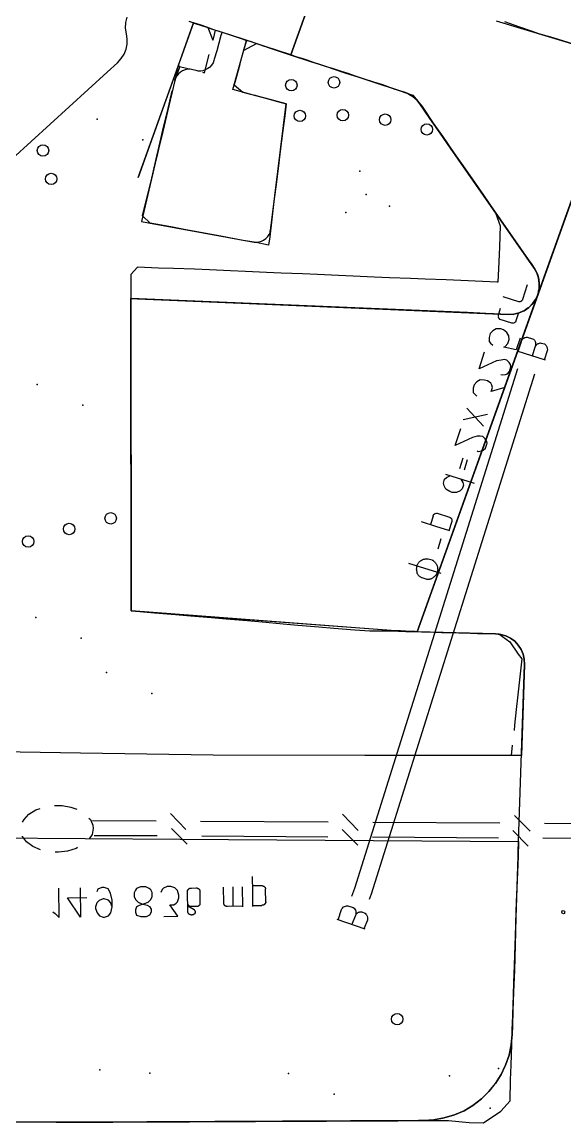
# Model space of a CAD drawing. Header units: metres. Extents: x 20 to 357, y 34 to 206.
# Drawn here: x 265.55 to 284.55, y 97.7 to 136.26 of the extents above; entities that cross this region are included whole.
import ezdxf

# ---------------------------------------------------------------- set-up
doc = ezdxf.new("R2010")
doc.units = ezdxf.units.M
for name, color, linetype in [('CURB', 7, 'Continuous'), ('ELECTR_CABLE_COMM', 7, 'Continuous'), ('GRASS', 7, 'Continuous'), ('HEAT', 7, 'Continuous'), ('ROAD', 7, 'Continuous'), ('TREE', 7, 'Continuous'), ('WATER_PIPELINE', 7, 'Continuous')]:
    doc.layers.add(name, color=color, linetype=linetype)

# ---------------------------------------------------------------- blocks, each defined once
blk = doc.blocks.new('ТУЯ_ЗАПАДНАЯ')
blk.add_circle((0, 0), 0.2)
blk = doc.blocks.new('КАЛИНА_ОБЫКНОВЕННАЯ')
blk.add_circle((0, 0), 0.2)
blk = doc.blocks.new('РЯБИНА_ОБЫКНОВЕННАЯ')
blk.add_circle((0, 0), 0.2)
blk = doc.blocks.new('МОЖЖЕВЕЛЬНИК')
blk.add_circle((0, 0), 0.2)
blk = doc.blocks.new('БАРБАРИС_ТУНБЕРГА')
blk.add_circle((0, 0), 0.2)

msp = doc.modelspace()

# ---------------------------------------------------------------- linework, layer by layer
at = {"layer": 'CURB'}
for points in [[(271.39, 136.289), (272.061, 136.069), (272.226, 135.629), (272.248, 135.673), (272.248, 135.673), (272.325, 135.981), (272.556, 135.904), (273.26, 135.673), (273.403, 135.618), (273.304, 135.266), (273.755, 135.508), (274.447, 135.277), (274.942, 135.112), (275.646, 134.881), (276.141, 134.727), (276.845, 134.485), (277.34, 134.331), (278.044, 134.1), (278.539, 133.935), (279.232, 133.704), (279.551, 133.297), (279.968, 132.681), (280.265, 132.264), (280.683, 131.648), (280.98, 131.23), (281.409, 130.614), (281.706, 130.196), (282.124, 129.58), (282.289, 129.118), (282.256, 128.381), (282.234, 127.864), (282.201, 127.149), (282.201, 127.149), (282.179, 127.149), (281.662, 127.171), (280.914, 127.204), (280.397, 127.226), (279.661, 127.259), (279.144, 127.281), (278.407, 127.303), (277.879, 127.325), (277.142, 127.358), (276.625, 127.38), (275.888, 127.413), (275.371, 127.435), (274.623, 127.468), (274.106, 127.49), (273.37, 127.523), (272.853, 127.545), (272.116, 127.578), (271.588, 127.6), (270.851, 127.622), (270.334, 127.644), (269.597, 127.677), (269.355, 127.413), (269.355, 126.666), (269.366, 126.149), (269.366, 125.412), (269.366, 124.895), (269.366, 124.147), (269.366, 123.63), (269.366, 122.893), (269.366, 122.376), (269.366, 121.628), (269.366, 121.111), (269.366, 120.375), (269.366, 119.858), (269.366, 119.11), (269.377, 118.593), (269.377, 117.856), (269.377, 117.339), (269.377, 116.756), (269.377, 116.756), (269.377, 116.591), (269.377, 116.074), (269.377, 115.634), (269.377, 115.634), (269.674, 115.612), (270.191, 115.568), (270.928, 115.502), (271.445, 115.458), (272.182, 115.403), (272.699, 115.359), (273.436, 115.293), (273.952, 115.249), (274.689, 115.183), (275.206, 115.139), (275.943, 115.073), (276.46, 115.029), (277.197, 114.974), (277.725, 114.941), (278.132, 114.93), (278.132, 114.93), (278.462, 114.93), (278.979, 114.909), (279.716, 114.898), (280.232, 114.876), (280.98, 114.865), (281.497, 114.843), (282.234, 114.832), (282.619, 114.546), (282.916, 114.117), (282.916, 114.117), (283.048, 113.952), (282.982, 113.435), (282.905, 112.698), (282.85, 112.181), (282.784, 111.631), (282.784, 111.631), (282.773, 111.444)], [(284.852, 135.486), (284.137, 135.706), (283.642, 135.849), (283.411, 135.926), (283.411, 135.926), (282.938, 136.091), (282.454, 136.267)], [(271.863, 134.507), (271.94, 134.485), (271.94, 134.485), (272.105, 135.123)], [(273.172, 134.771), (272.974, 134.056), (273.282, 133.803), (273.986, 133.616), (274.491, 133.473), (274.799, 133.396), (274.799, 133.396), (274.744, 132.978), (274.678, 132.462), (274.59, 131.736), (274.524, 131.219), (274.436, 130.493), (274.37, 129.976), (274.282, 129.25), (274.227, 128.733), (274.183, 128.447), (274.183, 128.447), (273.744, 128.535), (273.227, 128.623), (272.512, 128.755), (271.995, 128.854), (271.28, 128.986), (270.763, 129.085), (270.037, 129.217), (269.773, 129.47), (269.949, 130.185), (270.07, 130.691), (270.235, 131.406), (270.356, 131.912), (270.521, 132.627), (270.642, 133.132), (270.807, 133.847)], [(270.928, 134.353), (271.016, 134.716), (271.016, 134.716), (271.357, 134.628)], [(282.707, 110.927), (282.674, 110.564)], [(282.916, 107.199), (282.927, 107.562)], [(265.506, 97.74), (266.232, 97.74), (266.749, 97.729), (267.475, 97.729), (268.003, 97.729), (268.728, 97.729), (269.245, 97.74), (269.971, 97.74), (270.499, 97.74), (271.225, 97.74), (271.742, 97.751), (272.468, 97.751), (272.985, 97.751), (273.722, 97.751), (274.238, 97.762), (274.964, 97.762), (275.481, 97.762), (276.207, 97.762), (276.735, 97.773), (277.461, 97.773), (277.978, 97.773), (278.704, 97.773), (279.221, 97.784), (279.957, 97.784), (280.474, 97.784), (281.2, 97.718), (281.706, 97.696), (282.311, 98.114), (282.63, 98.477), (282.652, 99.203), (282.674, 99.72), (282.696, 100.446), (282.707, 100.963), (282.74, 101.689), (282.751, 102.217), (282.773, 102.943), (282.795, 103.459), (282.817, 104.185), (282.839, 104.702), (282.861, 105.439), (282.883, 105.956), (282.905, 106.682)]]:
    msp.add_lwpolyline(points, dxfattribs=at)
at = {"layer": 'ELECTR_CABLE_COMM'}
for points in [[(266.694, 108.816), (266.958, 108.816), (266.958, 108.816), (267.266, 108.761), (267.266, 108.761), (267.475, 108.684)], [(265.572, 108.233), (265.627, 108.332), (265.627, 108.332), (265.792, 108.519), (265.792, 108.519), (266.034, 108.662), (266.034, 108.662), (266.188, 108.717)], [(267.893, 108.376), (267.948, 108.332), (267.948, 108.332), (268.036, 108.134), (268.036, 108.134), (268.047, 108.013)], [(271.291, 107.98), (270.752, 108.541)], [(277.318, 107.947), (276.768, 108.508)], [(283.334, 107.914), (282.784, 108.464)], [(268.047, 108.013), (268.003, 107.804), (268.003, 107.804), (267.904, 107.65)], [(270.246, 108.266), (268.014, 108.277)], [(271.335, 107.463), (270.785, 108.013)], [(276.262, 108.233), (271.797, 108.255)], [(282.278, 108.2), (277.824, 108.222)], [(288.294, 108.167), (283.84, 108.189)], [(266.199, 107.265), (265.935, 107.386), (265.935, 107.386), (265.715, 107.54), (265.715, 107.54), (265.572, 107.727), (265.572, 107.727), (265.572, 107.738)], [(270.279, 107.749), (268.08, 107.76)], [(276.251, 107.705), (271.841, 107.738)], [(277.307, 107.43), (276.757, 107.98)], [(282.223, 107.672), (277.813, 107.705)], [(283.268, 107.397), (282.729, 107.947)], [(288.184, 107.639), (283.774, 107.672)], [(267.497, 107.342), (267.442, 107.309), (267.442, 107.309), (267.145, 107.221), (267.145, 107.221), (266.826, 107.188), (266.826, 107.188), (266.716, 107.188)]]:
    msp.add_lwpolyline(points, dxfattribs=at)
at = {"layer": 'GRASS'}
for points in [[(271.434, 136.278), (271.555, 136.234), (269.62, 130.813), (269.62, 130.813), (271.016, 134.716), (271.071, 134.705), (270.904, 134.246), (270.901, 134.233), (270.928, 134.287), (270.895, 134.199), (270.895, 134.208), (270.686, 133.33), (270.477, 132.429), (270.334, 131.813), (270.268, 131.549), (270.257, 131.516), (269.73, 129.273), (269.916, 129.239), (269.982, 129.228), (273.677, 128.546), (273.744, 128.546), (273.843, 128.557), (273.931, 128.579), (274.007, 128.623), (274.084, 128.678), (274.15, 128.744), (274.205, 128.821), (274.231, 128.889), (274.238, 128.911), (274.238, 128.942), (274.248, 128.967), (274.304, 129.415), (274.799, 133.396), (274.062, 133.594), (273.974, 133.616), (273.887, 133.638), (273.799, 133.66), (273.722, 133.682), (273.656, 133.704), (273.601, 133.715), (273.557, 133.726), (273.535, 133.737), (273.524, 133.737), (273.447, 133.759), (272.93, 133.902), (273.403, 135.618), (273.535, 135.585), (274.029, 135.42), (274.106, 135.387), (274.117, 135.387), (274.15, 135.376), (274.194, 135.365), (274.249, 135.343), (274.315, 135.321), (274.381, 135.299), (274.469, 135.277), (274.557, 135.244), (274.634, 135.222), (275.36, 134.98), (276.196, 134.705), (276.405, 134.639), (278.935, 133.803), (279.089, 133.737), (279.232, 133.649), (279.364, 133.539), (279.463, 133.407), (282.3, 129.327), (282.729, 128.711), (283.268, 127.941), (283.389, 127.765), (283.477, 127.644), (283.499, 127.6), (283.565, 127.479), (283.587, 127.424), (283.631, 127.303), (283.642, 127.237), (283.653, 127.105), (283.653, 127.05), (283.653, 126.918), (283.631, 126.841), (283.609, 126.731), (283.532, 126.556), (283.51, 126.523), (283.422, 126.402), (283.389, 126.369), (283.29, 126.259), (283.246, 126.237), (283.125, 126.149), (283.081, 126.127), (282.949, 126.072), (282.905, 126.061), (282.762, 126.028), (282.575, 126.017), (281.783, 126.05), (281.145, 126.083), (269.357, 126.577), (269.377, 115.634), (273.92, 115.293), (279.1, 114.909), (282.124, 114.832), (282.311, 114.81), (282.487, 114.755), (282.641, 114.678), (282.795, 114.568), (282.916, 114.436), (283.015, 114.282), (283.092, 114.117), (283.125, 113.941), (283.136, 113.754), (283.037, 110.564), (281.992, 110.564), (281.915, 110.564), (281.816, 110.564), (281.684, 110.564), (281.53, 110.564), (281.354, 110.564), (281.178, 110.564), (280.98, 110.564), (280.793, 110.564), (280.595, 110.564), (277.549, 110.564), (272.237, 110.575), (267.596, 110.652), (263.361, 110.718)], [(265.209, 131.472), (268.53, 134.507), (268.893, 134.837), (269.025, 134.98), (269.124, 135.134), (269.173, 135.257), (269.194, 135.314), (269.234, 135.486), (269.234, 135.673), (269.212, 135.849), (269.179, 136.047), (269.19, 136.245), (269.234, 136.432)], [(254.453, 107.749), (271.082, 107.639), (282.927, 107.562), (282.916, 107.034), (282.872, 105.934), (282.839, 104.889), (282.806, 103.921), (282.784, 103.053), (282.751, 102.283), (282.729, 101.634), (282.718, 101.106), (282.707, 100.798), (282.696, 100.688), (282.674, 100.435), (282.641, 100.303), (282.597, 100.072), (282.476, 99.72), (282.454, 99.676), (282.322, 99.39), (282.278, 99.324), (282.124, 99.082), (282.069, 99.016), (281.893, 98.796), (281.629, 98.543), (281.332, 98.312), (281.024, 98.125), (280.683, 97.982), (280.331, 97.872), (279.968, 97.806), (279.606, 97.784), (279.43, 97.784), (267.541, 97.729), (250.889, 97.806)]]:
    msp.add_lwpolyline(points, dxfattribs=at)
msp.add_lwpolyline([(271.038, 134.716), (271.016, 134.716), (271.555, 136.234), (271.577, 136.223), (272.061, 136.069), (272.171, 136.025), (272.248, 136.003), (272.314, 135.981), (272.325, 135.981), (272.446, 135.937), (272.512, 135.915), (272.556, 135.904), (272.515, 135.789), (272.369, 135.255), (272.281, 134.958), (272.27, 134.914), (272.237, 134.826), (272.182, 134.749), (272.127, 134.683), (272.116, 134.672), (272.05, 134.628), (271.962, 134.584), (271.885, 134.551), (271.808, 134.54), (271.72, 134.54), (271.643, 134.562), (271.533, 134.584), (271.434, 134.606), (271.346, 134.606), (271.258, 134.584), (271.17, 134.551), (271.093, 134.507), (271.027, 134.441), (270.972, 134.375), (270.928, 134.287), (271.071, 134.705), (271.079, 134.705)], close=True, dxfattribs=at)
at = {"layer": 'HEAT'}
msp.add_lwpolyline([(284.511, 105.128), (284.537, 105.119), (284.55, 105.091), (284.541, 105.065), (284.541, 105.065), (284.532, 105.039), (284.503, 105.026), (284.478, 105.035), (284.478, 105.035), (284.452, 105.044), (284.438, 105.073), (284.448, 105.098), (284.448, 105.098), (284.457, 105.124), (284.485, 105.137), (284.511, 105.128)], dxfattribs=at)
at = {"layer": 'ROAD'}
for points in [[(289.163, 174.793), (274.964, 135.112), (274.062, 135.409), (273.645, 135.541), (273.26, 135.673), (272.897, 135.794), (272.567, 135.893), (272.27, 135.992), (272.017, 136.08), (271.786, 136.157), (271.588, 136.223), (271.434, 136.267)], [(286.556, 134.969), (283.609, 126.731), (283.631, 126.841), (283.653, 126.918), (283.653, 127.105), (283.631, 127.303), (283.565, 127.479), (283.477, 127.644), (280.551, 131.846), (280.188, 132.363), (279.826, 132.879), (279.474, 133.396), (279.463, 133.407), (279.364, 133.539), (279.232, 133.649), (279.089, 133.737), (279.078, 133.748), (278.935, 133.803), (278.616, 133.902), (278.176, 134.056), (277.747, 134.188), (277.351, 134.32), (276.966, 134.452), (276.614, 134.562), (276.295, 134.672), (276.009, 134.76), (275.756, 134.848), (275.536, 134.925), (275.36, 134.98), (275.217, 135.024), (275.107, 135.057), (275.052, 135.079), (275.03, 135.09), (274.975, 135.101), (274.964, 135.112), (285.962, 165.841)], [(282.146, 136.3), (286.138, 135.101)], [(250.889, 97.806), (267.541, 97.729), (271.412, 97.74), (279.606, 97.784), (279.968, 97.806), (280.331, 97.872), (280.683, 97.982), (281.024, 98.125), (281.332, 98.312), (281.629, 98.543), (281.893, 98.796), (282.124, 99.082), (282.322, 99.39), (282.454, 99.676), (282.476, 99.72), (282.477, 99.722), (282.597, 100.072), (282.674, 100.435), (282.707, 100.798), (282.916, 107.034), (282.927, 107.562), (283.136, 113.754), (283.125, 113.941), (283.092, 114.117), (283.015, 114.282), (282.916, 114.436), (282.795, 114.568), (282.641, 114.678), (282.487, 114.755), (282.311, 114.81), (282.124, 114.832), (279.375, 114.898), (286.556, 134.969)]]:
    msp.add_lwpolyline(points, dxfattribs=at)
msp.add_lwpolyline([(282.762, 126.028), (282.949, 126.072), (283.114, 126.149), (283.125, 126.149), (283.29, 126.259), (283.422, 126.402), (283.532, 126.556), (283.609, 126.731), (279.375, 114.898), (279.364, 114.898), (279.309, 114.909), (279.221, 114.909), (279.111, 114.909), (279.1, 114.909), (278.968, 114.919), (278.803, 114.93), (278.616, 114.941), (269.377, 115.634), (269.366, 125.896), (269.355, 126.578), (269.597, 126.567), (273.227, 126.413), (282.575, 126.017)], close=True, dxfattribs=at)
at = {"layer": 'TREE'}
for p in [(268.184, 132.862), (269.779, 132.129), (277.377, 131.032), (277.597, 130.225), (276.882, 129.591), (278.411, 129.811), (266.084, 123.563), (267.679, 122.836), (266.034, 115.403), (267.624, 114.675), (268.509, 113.472), (270.098, 112.74), (268.278, 99.555), (282.223, 99.599), (270.026, 99.436), (274.882, 99.433), (280.517, 99.345), (276.477, 98.706), (281.932, 98.219)]:
    msp.add_point(p, dxfattribs=at)
at = {"layer": 'WATER_PIPELINE'}
for points in [[(283.235, 127.061), (283.07, 126.545), (283.07, 126.545), (283.07, 126.534), (283.07, 126.534), (283.07, 126.523), (283.07, 126.523), (283.059, 126.523), (283.059, 126.523), (283.048, 126.512), (283.048, 126.512), (283.048, 126.501), (283.048, 126.501), (283.037, 126.49), (283.037, 126.49), (283.026, 126.49), (283.026, 126.49), (283.026, 126.479), (283.026, 126.479), (283.015, 126.479), (283.015, 126.479), (283.015, 126.468), (283.015, 126.468), (283.004, 126.468), (283.004, 126.468), (282.993, 126.468), (282.993, 126.468), (282.982, 126.457), (282.982, 126.457), (282.971, 126.457), (282.971, 126.457), (282.96, 126.457), (282.96, 126.457), (282.949, 126.457), (282.949, 126.457), (282.938, 126.457), (282.938, 126.457), (282.388, 126.633)], [(282.696, 125.709), (282.289, 125.841), (282.289, 125.841), (282.278, 125.841), (282.278, 125.841), (282.267, 125.852), (282.267, 125.852), (282.256, 125.852), (282.256, 125.852), (282.256, 125.863), (282.256, 125.863), (282.245, 125.874), (282.245, 125.874), (282.234, 125.874), (282.234, 125.874), (282.245, 125.874), (282.245, 125.874), (282.234, 125.885), (282.234, 125.885), (282.223, 125.896), (282.223, 125.896), (282.234, 125.896), (282.234, 125.896), (282.223, 125.907), (282.223, 125.907), (282.223, 125.918), (282.223, 125.918), (282.223, 125.929), (282.223, 125.929), (282.212, 125.929), (282.212, 125.929), (282.212, 125.94), (282.212, 125.94), (282.223, 125.951), (282.223, 125.951), (282.212, 125.962), (282.212, 125.962), (282.223, 125.973), (282.223, 125.973), (282.223, 125.984), (282.223, 125.984), (282.223, 125.995), (282.223, 125.995), (282.3, 126.237)], [(282.916, 126.039), (282.839, 125.797), (282.839, 125.797), (282.839, 125.786), (282.839, 125.786), (282.828, 125.775), (282.828, 125.775), (282.817, 125.764), (282.817, 125.764), (282.817, 125.753), (282.817, 125.753), (282.817, 125.742), (282.817, 125.742), (282.806, 125.742), (282.806, 125.742), (282.795, 125.731), (282.795, 125.731), (282.784, 125.72), (282.784, 125.72), (282.773, 125.72), (282.773, 125.72), (282.773, 125.709), (282.773, 125.709), (282.762, 125.72), (282.762, 125.72), (282.751, 125.709), (282.751, 125.709), (282.74, 125.709), (282.74, 125.709), (282.729, 125.709), (282.729, 125.709), (282.718, 125.709), (282.718, 125.709), (282.707, 125.709), (282.707, 125.709), (282.696, 125.709)], [(282.982, 125.192), (282.85, 124.774), (282.85, 124.774), (282.41, 124.873), (282.41, 124.873), (282.465, 124.895), (282.465, 124.895), (282.553, 125.005), (282.553, 125.005), (282.597, 125.137), (282.597, 125.137), (282.586, 125.269), (282.586, 125.269), (282.52, 125.39), (282.52, 125.39), (282.399, 125.478), (282.399, 125.478), (282.311, 125.511), (282.311, 125.511), (282.146, 125.511), (282.146, 125.511), (282.025, 125.445), (282.025, 125.445), (281.937, 125.346), (281.937, 125.346), (281.904, 125.214), (281.904, 125.214), (281.904, 125.071), (281.904, 125.071), (281.948, 125.016), (281.948, 125.016), (282.025, 124.939)], [(282.916, 124.719), (283.026, 125.071), (283.026, 125.071), (283.037, 125.104), (283.037, 125.104), (283.048, 125.126), (283.048, 125.126), (283.092, 125.17), (283.092, 125.17), (283.114, 125.192), (283.114, 125.192), (283.147, 125.214), (283.147, 125.214), (283.191, 125.225), (283.191, 125.225), (283.213, 125.225), (283.213, 125.225), (283.235, 125.225), (283.235, 125.225), (283.422, 125.159), (283.422, 125.159), (283.455, 125.148), (283.455, 125.148), (283.488, 125.115), (283.488, 125.115), (283.51, 125.071), (283.51, 125.071), (283.521, 125.038), (283.521, 125.038), (283.521, 125.005), (283.521, 125.005), (283.521, 124.95), (283.521, 124.95), (283.521, 124.917), (283.521, 124.917), (283.51, 124.884), (283.51, 124.884), (283.532, 124.917), (283.532, 124.917), (283.554, 124.95), (283.554, 124.95), (283.587, 124.983), (283.587, 124.983), (283.62, 125.005), (283.62, 125.005), (283.642, 125.005), (283.642, 125.005), (283.664, 125.016), (283.664, 125.016), (283.697, 125.027), (283.697, 125.027), (283.719, 125.016), (283.719, 125.016), (283.84, 124.983), (283.84, 124.983), (283.851, 124.972), (283.851, 124.972), (283.873, 124.95), (283.873, 124.95), (283.895, 124.928), (283.895, 124.928), (283.906, 124.906), (283.906, 124.906), (283.917, 124.884), (283.917, 124.884), (283.928, 124.829), (283.928, 124.829), (283.939, 124.774), (283.939, 124.774), (283.928, 124.741), (283.928, 124.741), (283.829, 124.422)], [(282.311, 123.916), (282.366, 123.905), (282.366, 123.905), (282.476, 123.916), (282.476, 123.916), (282.542, 123.938), (282.542, 123.938), (282.608, 124.015), (282.608, 124.015), (282.663, 124.18), (282.663, 124.18), (282.641, 124.268), (282.641, 124.268), (282.597, 124.334), (282.597, 124.334), (282.52, 124.411), (282.52, 124.411), (282.432, 124.444), (282.432, 124.444), (282.322, 124.422), (282.322, 124.422), (282.157, 124.389), (282.157, 124.389), (281.552, 124.114), (281.552, 124.114), (281.739, 124.708)], [(283.873, 124.411), (282.883, 124.73)], [(283.411, 124.565), (283.51, 124.884)], [(277.098, 105.637), (277.197, 105.923), (277.197, 105.923), (282.905, 124.125)], [(277.714, 105.538), (277.78, 105.725), (277.78, 105.725), (283.499, 123.938)], [(282.289, 122.992), (282.443, 123.454), (282.443, 123.454), (281.97, 123.322), (281.97, 123.322), (282.014, 123.454), (282.014, 123.454), (281.992, 123.542), (281.992, 123.542), (281.959, 123.608), (281.959, 123.608), (281.838, 123.696), (281.838, 123.696), (281.739, 123.718), (281.739, 123.718), (281.585, 123.729), (281.585, 123.729), (281.464, 123.663), (281.464, 123.663), (281.376, 123.553), (281.376, 123.553), (281.343, 123.432), (281.343, 123.432), (281.343, 123.289), (281.343, 123.289), (281.387, 123.234), (281.387, 123.234), (281.464, 123.157)], [(281.706, 122.101), (281.123, 122.739)], [(281.838, 122.519), (280.991, 122.321)], [(281.475, 121.243), (281.519, 121.221), (281.519, 121.221), (281.629, 121.243), (281.629, 121.243), (281.695, 121.265), (281.695, 121.265), (281.772, 121.331), (281.772, 121.331), (281.827, 121.507), (281.827, 121.507), (281.805, 121.595), (281.805, 121.595), (281.761, 121.661), (281.761, 121.661), (281.684, 121.738), (281.684, 121.738), (281.585, 121.76), (281.585, 121.76), (281.475, 121.749), (281.475, 121.749), (281.321, 121.705), (281.321, 121.705), (280.716, 121.43), (280.716, 121.43), (280.903, 122.024)], [(280.87, 120.617), (280.991, 120.99)], [(281.035, 120.573), (281.145, 120.935)], [(280.914, 120.243), (280.98, 120.133), (280.98, 120.133), (281.002, 120.034), (281.002, 120.034), (280.958, 119.913), (280.958, 119.913), (280.881, 119.836), (280.881, 119.836), (280.76, 119.781), (280.76, 119.781), (280.606, 119.781), (280.606, 119.781), (280.518, 119.814), (280.518, 119.814), (280.386, 119.902), (280.386, 119.902), (280.32, 120.012), (280.32, 120.012), (280.298, 120.111), (280.298, 120.111), (280.342, 120.243), (280.342, 120.243), (280.408, 120.309), (280.408, 120.309), (280.529, 120.364)], [(281.387, 120.1), (280.386, 120.408)], [(279.946, 118.956), (279.848, 118.659)], [(279.935, 118.956), (279.935, 118.967), (279.935, 118.967), (279.946, 118.978), (279.946, 118.978), (279.957, 118.989), (279.957, 118.989), (279.957, 119), (279.957, 119), (279.968, 119.011), (279.968, 119.011), (279.968, 119.022), (279.968, 119.022), (279.979, 119.022), (279.979, 119.022), (279.99, 119.033), (279.99, 119.033), (280.001, 119.033), (280.001, 119.033), (280.001, 119.044), (280.001, 119.044), (280.012, 119.044), (280.012, 119.044), (280.023, 119.044), (280.023, 119.044), (280.023, 119.055), (280.023, 119.055), (280.034, 119.044), (280.034, 119.044), (280.045, 119.055), (280.045, 119.055), (280.056, 119.044), (280.056, 119.044), (280.056, 119.055), (280.056, 119.055), (280.067, 119.055), (280.067, 119.055), (280.078, 119.055), (280.078, 119.055), (280.089, 119.044)], [(280.529, 118.901), (280.089, 119.044)], [(280.529, 118.912), (280.529, 118.901), (280.529, 118.901), (280.54, 118.901), (280.54, 118.901), (280.551, 118.89), (280.551, 118.89), (280.562, 118.89), (280.562, 118.89), (280.562, 118.879), (280.562, 118.879), (280.573, 118.879), (280.573, 118.879), (280.573, 118.868), (280.573, 118.868), (280.584, 118.868), (280.584, 118.868), (280.584, 118.857), (280.584, 118.857), (280.584, 118.846), (280.584, 118.846), (280.595, 118.846), (280.595, 118.846), (280.584, 118.835), (280.584, 118.835), (280.595, 118.835), (280.595, 118.835), (280.595, 118.824), (280.595, 118.824), (280.595, 118.813), (280.595, 118.813), (280.595, 118.802), (280.595, 118.802), (280.595, 118.791), (280.595, 118.791), (280.595, 118.78), (280.595, 118.78), (280.595, 118.769), (280.595, 118.769), (280.595, 118.758), (280.595, 118.758), (280.584, 118.758), (280.584, 118.758), (280.584, 118.747)], [(280.529, 118.439), (280.034, 118.593), (280.034, 118.593), (279.529, 118.758)], [(280.496, 118.45), (280.595, 118.747)], [(280.111, 117.812), (280.221, 118.175)], [(280.221, 116.943), (279.65, 117.119), (279.65, 117.119), (279.089, 117.295)], [(279.903, 117.405), (279.924, 117.405), (279.924, 117.405), (279.935, 117.394), (279.935, 117.394), (279.946, 117.383), (279.946, 117.383), (279.968, 117.372), (279.968, 117.372), (279.979, 117.361), (279.979, 117.361), (279.99, 117.361), (279.99, 117.361), (280.001, 117.339), (280.001, 117.339), (280.012, 117.328), (280.012, 117.328), (280.023, 117.317), (280.023, 117.317), (280.034, 117.295), (280.034, 117.295), (280.045, 117.284), (280.045, 117.284), (280.056, 117.262), (280.056, 117.262), (280.067, 117.251), (280.067, 117.251), (280.067, 117.24), (280.067, 117.24), (280.078, 117.218), (280.078, 117.218), (280.078, 117.196), (280.078, 117.196), (280.089, 117.174), (280.089, 117.174), (280.089, 117.163), (280.089, 117.163), (280.089, 117.141), (280.089, 117.141), (280.089, 117.119), (280.089, 117.119), (280.1, 117.108), (280.1, 117.108), (280.1, 117.086), (280.1, 117.086), (280.089, 117.064), (280.089, 117.064), (280.089, 117.042), (280.089, 117.042), (280.089, 117.02), (280.089, 117.02), (280.089, 117.009), (280.089, 117.009), (280.089, 116.987), (280.089, 116.987), (280.078, 116.965), (280.078, 116.965), (280.067, 116.954), (280.067, 116.954), (280.056, 116.932), (280.056, 116.932), (280.045, 116.91), (280.045, 116.91), (280.045, 116.899), (280.045, 116.899), (280.023, 116.877), (280.023, 116.877), (280.012, 116.866), (280.012, 116.866), (280.001, 116.844), (280.001, 116.844), (279.99, 116.833), (279.99, 116.833), (279.979, 116.822), (279.979, 116.822), (279.957, 116.811), (279.957, 116.811), (279.946, 116.8), (279.946, 116.8), (279.924, 116.789), (279.924, 116.789), (279.913, 116.778), (279.913, 116.778), (279.891, 116.767), (279.891, 116.767), (279.881, 116.756), (279.881, 116.756), (279.869, 116.756), (279.869, 116.756), (279.848, 116.745), (279.848, 116.745), (279.826, 116.745), (279.826, 116.745), (279.815, 116.745), (279.815, 116.745), (279.804, 116.734), (279.804, 116.734), (279.782, 116.734), (279.782, 116.734), (279.76, 116.734), (279.76, 116.734), (279.749, 116.734), (279.749, 116.734), (279.727, 116.734), (279.727, 116.734), (279.716, 116.734), (279.716, 116.734), (279.694, 116.745), (279.694, 116.745), (279.551, 116.789), (279.551, 116.789), (279.54, 116.789), (279.54, 116.789), (279.518, 116.8), (279.518, 116.8), (279.507, 116.811), (279.507, 116.811), (279.485, 116.822), (279.485, 116.822), (279.474, 116.833), (279.474, 116.833), (279.474, 116.844), (279.474, 116.844), (279.452, 116.855), (279.452, 116.855), (279.441, 116.866), (279.441, 116.866), (279.43, 116.877), (279.43, 116.877), (279.419, 116.899), (279.419, 116.899), (279.408, 116.91), (279.408, 116.91), (279.397, 116.932), (279.397, 116.932), (279.386, 116.943), (279.386, 116.943), (279.386, 116.965), (279.386, 116.965), (279.386, 116.976), (279.386, 116.976), (279.375, 116.998), (279.375, 116.998), (279.364, 117.02), (279.364, 117.02), (279.364, 117.031), (279.364, 117.031), (279.364, 117.053), (279.364, 117.053), (279.364, 117.075), (279.364, 117.075), (279.353, 117.086), (279.353, 117.086), (279.353, 117.108), (279.353, 117.108), (279.364, 117.13), (279.364, 117.13), (279.364, 117.152), (279.364, 117.152), (279.364, 117.174), (279.364, 117.174), (279.375, 117.185), (279.375, 117.185), (279.364, 117.207), (279.364, 117.207), (279.386, 117.229), (279.386, 117.229), (279.386, 117.24), (279.386, 117.24), (279.397, 117.262), (279.397, 117.262), (279.408, 117.284), (279.408, 117.284), (279.419, 117.295), (279.419, 117.295), (279.43, 117.317), (279.43, 117.317), (279.441, 117.328), (279.441, 117.328), (279.452, 117.35), (279.452, 117.35), (279.463, 117.361), (279.463, 117.361), (279.485, 117.372), (279.485, 117.372), (279.496, 117.383), (279.496, 117.383), (279.518, 117.394), (279.518, 117.394), (279.529, 117.405), (279.529, 117.405), (279.54, 117.416), (279.54, 117.416), (279.562, 117.427), (279.562, 117.427), (279.573, 117.427), (279.573, 117.427), (279.584, 117.438), (279.584, 117.438), (279.606, 117.449), (279.606, 117.449), (279.628, 117.449), (279.628, 117.449), (279.639, 117.449), (279.639, 117.449), (279.661, 117.46), (279.661, 117.46), (279.672, 117.46), (279.672, 117.46), (279.694, 117.46), (279.694, 117.46), (279.705, 117.46), (279.705, 117.46), (279.727, 117.46), (279.727, 117.46), (279.749, 117.46), (279.749, 117.46), (279.76, 117.449)], [(279.903, 117.405), (279.76, 117.449)], [(273.634, 105.285), (273.634, 105.802), (273.634, 105.802), (273.623, 106.33)], [(266.628, 105.087), (266.716, 105.032), (266.716, 105.032), (266.848, 104.889), (266.848, 104.889), (266.837, 105.923)], [(267.585, 105.934), (267.596, 104.9), (267.596, 104.9), (267.145, 105.582), (267.145, 105.582), (267.816, 105.593)], [(268.706, 105.263), (268.651, 105.417), (268.651, 105.417), (268.574, 105.505), (268.574, 105.505), (268.431, 105.549), (268.431, 105.549), (268.387, 105.549), (268.387, 105.549), (268.255, 105.494), (268.255, 105.494), (268.167, 105.406), (268.167, 105.406), (268.123, 105.263), (268.123, 105.263), (268.123, 105.208), (268.123, 105.208), (268.178, 105.054), (268.178, 105.054), (268.266, 104.955), (268.266, 104.955), (268.398, 104.911), (268.398, 104.911), (268.442, 104.911), (268.442, 104.911), (268.574, 104.955), (268.574, 104.955), (268.662, 105.054), (268.662, 105.054), (268.706, 105.263), (268.706, 105.263), (268.706, 105.505), (268.706, 105.505), (268.651, 105.747), (268.651, 105.747), (268.563, 105.901), (268.563, 105.901), (268.431, 105.945), (268.431, 105.945), (268.343, 105.945), (268.343, 105.945), (268.211, 105.89), (268.211, 105.89), (268.167, 105.791)], [(269.718, 104.922), (269.575, 104.966), (269.575, 104.966), (269.531, 105.065), (269.531, 105.065), (269.531, 105.175), (269.531, 105.175), (269.575, 105.274), (269.575, 105.274), (269.663, 105.329), (269.663, 105.329), (269.839, 105.384), (269.839, 105.384), (269.971, 105.428), (269.971, 105.428), (270.059, 105.527), (270.059, 105.527), (270.103, 105.626), (270.103, 105.626), (270.103, 105.769), (270.103, 105.769), (270.059, 105.868), (270.059, 105.868), (270.004, 105.912), (270.004, 105.912), (269.883, 105.967), (269.883, 105.967), (269.696, 105.967), (269.696, 105.967), (269.564, 105.912), (269.564, 105.912), (269.52, 105.857), (269.52, 105.857), (269.476, 105.758), (269.476, 105.758), (269.476, 105.615), (269.476, 105.615), (269.531, 105.516), (269.531, 105.516), (269.619, 105.428), (269.619, 105.428), (269.751, 105.373), (269.751, 105.373), (269.927, 105.329), (269.927, 105.329), (270.015, 105.285), (270.015, 105.285), (270.07, 105.186), (270.07, 105.186), (270.07, 105.076), (270.07, 105.076), (270.015, 104.977), (270.015, 104.977), (269.894, 104.922), (269.894, 104.922), (269.718, 104.922)], [(270.51, 104.933), (271.005, 104.944), (271.005, 104.944), (270.73, 105.34), (270.73, 105.34), (270.862, 105.34), (270.862, 105.34), (270.95, 105.395), (270.95, 105.395), (270.994, 105.439), (270.994, 105.439), (271.038, 105.582), (271.038, 105.582), (271.038, 105.681), (271.038, 105.681), (270.994, 105.835), (270.994, 105.835), (270.895, 105.934), (270.895, 105.934), (270.763, 105.978), (270.763, 105.978), (270.631, 105.978), (270.631, 105.978), (270.499, 105.923), (270.499, 105.923), (270.455, 105.879), (270.455, 105.879), (270.411, 105.769)], [(271.346, 105.824), (271.346, 105.835), (271.346, 105.835), (271.346, 105.846), (271.346, 105.846), (271.357, 105.846), (271.357, 105.846), (271.357, 105.857), (271.357, 105.857), (271.368, 105.868), (271.368, 105.868), (271.368, 105.879), (271.368, 105.879), (271.368, 105.89), (271.368, 105.89), (271.379, 105.89), (271.379, 105.89), (271.39, 105.89), (271.39, 105.89), (271.39, 105.901), (271.39, 105.901), (271.401, 105.912), (271.401, 105.912), (271.412, 105.912), (271.412, 105.912), (271.412, 105.923), (271.412, 105.923), (271.423, 105.923), (271.423, 105.923), (271.434, 105.923), (271.434, 105.923), (271.445, 105.923), (271.445, 105.923), (271.456, 105.923), (271.456, 105.923), (271.467, 105.923), (271.467, 105.923), (271.478, 105.923)], [(271.489, 104.977), (271.478, 104.977), (271.478, 104.977), (271.467, 104.977), (271.467, 104.977), (271.467, 104.988), (271.467, 104.988), (271.456, 104.988), (271.456, 104.988), (271.445, 104.988), (271.445, 104.988), (271.434, 104.999), (271.434, 104.999), (271.423, 104.999), (271.423, 104.999), (271.412, 104.999), (271.412, 104.999), (271.401, 104.999), (271.401, 104.999), (271.401, 105.01), (271.401, 105.01), (271.39, 105.021), (271.39, 105.021), (271.379, 105.032), (271.379, 105.032), (271.379, 105.043), (271.379, 105.043), (271.368, 105.043), (271.368, 105.043), (271.368, 105.054), (271.368, 105.054), (271.368, 105.065), (271.368, 105.065), (271.357, 105.065), (271.357, 105.065), (271.357, 105.076), (271.357, 105.076), (271.357, 105.087), (271.357, 105.087), (271.357, 105.098), (271.357, 105.098), (271.346, 105.824)], [(271.478, 105.923), (271.643, 105.934)], [(271.643, 105.934), (271.654, 105.934), (271.654, 105.934), (271.665, 105.934), (271.665, 105.934), (271.676, 105.934), (271.676, 105.934), (271.687, 105.934), (271.687, 105.934), (271.687, 105.923), (271.687, 105.923), (271.698, 105.923), (271.698, 105.923), (271.709, 105.923), (271.709, 105.923), (271.709, 105.912), (271.709, 105.912), (271.72, 105.912), (271.72, 105.912), (271.731, 105.912), (271.731, 105.912), (271.731, 105.901), (271.731, 105.901), (271.742, 105.901), (271.742, 105.901), (271.753, 105.89), (271.753, 105.89), (271.753, 105.879), (271.753, 105.879), (271.764, 105.879), (271.764, 105.879), (271.764, 105.868), (271.764, 105.868), (271.775, 105.857), (271.775, 105.857), (271.775, 105.846), (271.775, 105.846), (271.775, 105.835), (271.775, 105.835), (271.775, 105.824)], [(271.775, 105.824), (271.775, 105.384)], [(273.282, 105.296), (272.743, 105.285), (272.743, 105.285), (272.732, 105.285), (272.732, 105.285), (272.721, 105.285), (272.721, 105.285), (272.71, 105.285), (272.71, 105.285), (272.699, 105.296), (272.699, 105.296), (272.688, 105.296), (272.688, 105.296), (272.677, 105.296), (272.677, 105.296), (272.666, 105.296), (272.666, 105.296), (272.666, 105.307), (272.666, 105.307), (272.655, 105.307), (272.655, 105.307), (272.644, 105.318), (272.644, 105.318), (272.644, 105.329), (272.644, 105.329), (272.633, 105.329), (272.633, 105.329), (272.622, 105.34), (272.622, 105.34), (272.622, 105.351), (272.622, 105.351), (272.622, 105.362), (272.622, 105.362), (272.611, 105.362), (272.611, 105.362), (272.611, 105.373), (272.611, 105.373), (272.611, 105.384), (272.611, 105.384), (272.611, 105.395), (272.611, 105.395), (272.6, 105.956)], [(272.941, 105.285), (272.941, 105.967)], [(273.282, 105.263), (273.271, 105.967)], [(273.942, 106), (273.623, 106)], [(273.942, 106.011), (273.952, 106.011), (273.952, 106.011), (273.964, 106.011), (273.964, 106.011), (273.964, 106), (273.964, 106), (273.974, 106), (273.974, 106), (273.986, 106), (273.986, 106), (273.996, 105.989), (273.996, 105.989), (274.007, 105.989), (274.007, 105.989), (274.019, 105.989), (274.019, 105.989), (274.029, 105.978), (274.029, 105.978), (274.041, 105.967), (274.041, 105.967), (274.051, 105.956), (274.051, 105.956), (274.062, 105.956), (274.062, 105.956), (274.062, 105.945), (274.062, 105.945), (274.062, 105.934), (274.062, 105.934), (274.062, 105.923), (274.062, 105.923), (274.073, 105.923), (274.073, 105.923), (274.073, 105.912), (274.073, 105.912), (274.073, 105.901)], [(274.084, 105.428), (274.073, 105.89)], [(271.478, 105.274), (271.467, 105.274), (271.467, 105.274), (271.456, 105.274), (271.456, 105.274), (271.445, 105.274), (271.445, 105.274), (271.434, 105.285), (271.434, 105.285), (271.423, 105.285), (271.423, 105.285), (271.423, 105.296), (271.423, 105.296), (271.412, 105.296), (271.412, 105.296), (271.401, 105.296), (271.401, 105.296), (271.39, 105.307), (271.39, 105.307), (271.39, 105.318), (271.39, 105.318), (271.379, 105.318), (271.379, 105.318), (271.379, 105.329), (271.379, 105.329), (271.368, 105.329), (271.368, 105.329), (271.368, 105.34), (271.368, 105.34), (271.368, 105.351), (271.368, 105.351), (271.368, 105.362), (271.368, 105.362), (271.357, 105.362), (271.357, 105.362), (271.357, 105.373), (271.357, 105.373), (271.357, 105.384)], [(271.357, 105.307), (271.577, 105.175), (271.577, 105.175), (271.577, 105.164), (271.577, 105.164), (271.588, 105.153), (271.588, 105.153), (271.599, 105.142), (271.599, 105.142), (271.599, 105.131), (271.599, 105.131), (271.61, 105.12), (271.61, 105.12), (271.61, 105.109), (271.61, 105.109), (271.61, 105.098), (271.61, 105.098), (271.61, 105.087), (271.61, 105.087), (271.61, 105.076), (271.61, 105.076), (271.61, 105.065), (271.61, 105.065), (271.61, 105.054), (271.61, 105.054), (271.61, 105.043), (271.61, 105.043), (271.599, 105.043), (271.599, 105.043), (271.599, 105.032), (271.599, 105.032), (271.588, 105.032), (271.588, 105.032), (271.588, 105.021), (271.588, 105.021), (271.588, 105.01), (271.588, 105.01), (271.577, 105.01), (271.577, 105.01), (271.566, 105.01), (271.566, 105.01), (271.566, 104.999), (271.566, 104.999), (271.555, 104.999), (271.555, 104.999), (271.544, 104.988), (271.544, 104.988), (271.533, 104.988), (271.533, 104.988), (271.522, 104.988), (271.522, 104.988), (271.511, 104.988), (271.511, 104.988), (271.511, 104.977), (271.511, 104.977), (271.5, 104.977), (271.5, 104.977), (271.489, 104.977)], [(271.775, 105.384), (271.775, 105.373), (271.775, 105.373), (271.775, 105.362), (271.775, 105.362), (271.775, 105.351), (271.775, 105.351), (271.775, 105.34), (271.775, 105.34), (271.764, 105.329), (271.764, 105.329), (271.753, 105.318), (271.753, 105.318), (271.742, 105.318), (271.742, 105.318), (271.742, 105.307), (271.742, 105.307), (271.731, 105.307), (271.731, 105.307), (271.731, 105.296), (271.731, 105.296), (271.72, 105.296), (271.72, 105.296), (271.709, 105.285), (271.709, 105.285), (271.698, 105.285), (271.698, 105.285), (271.698, 105.274), (271.698, 105.274), (271.687, 105.274), (271.687, 105.274), (271.676, 105.274), (271.676, 105.274), (271.665, 105.274), (271.665, 105.274), (271.654, 105.274)], [(273.634, 105.318), (273.942, 105.318)], [(274.084, 105.439), (274.084, 105.428), (274.084, 105.428), (274.084, 105.417), (274.084, 105.417), (274.073, 105.406), (274.073, 105.406), (274.073, 105.395), (274.073, 105.395), (274.062, 105.395), (274.062, 105.395), (274.062, 105.384), (274.062, 105.384), (274.062, 105.373), (274.062, 105.373), (274.051, 105.362), (274.051, 105.362), (274.041, 105.362), (274.041, 105.362), (274.041, 105.351), (274.041, 105.351), (274.029, 105.351), (274.029, 105.351), (274.029, 105.34), (274.029, 105.34), (274.019, 105.34), (274.019, 105.34), (274.019, 105.329), (274.019, 105.329), (274.007, 105.329), (274.007, 105.329), (273.996, 105.329), (273.996, 105.329), (273.986, 105.329), (273.986, 105.329), (273.974, 105.329), (273.974, 105.329), (273.964, 105.329), (273.964, 105.329), (273.952, 105.329), (273.952, 105.329), (273.942, 105.329)], [(276.614, 104.812), (276.735, 105.175), (276.735, 105.175), (276.746, 105.197), (276.746, 105.197), (276.768, 105.219), (276.768, 105.219), (276.801, 105.263), (276.801, 105.263), (276.834, 105.285), (276.834, 105.285), (276.878, 105.296), (276.878, 105.296), (276.911, 105.307), (276.911, 105.307), (276.944, 105.307), (276.944, 105.307), (276.955, 105.307), (276.955, 105.307), (277.142, 105.241), (277.142, 105.241), (277.175, 105.219), (277.175, 105.219), (277.197, 105.186), (277.197, 105.186), (277.219, 105.153), (277.219, 105.153), (277.23, 105.12), (277.23, 105.12), (277.23, 105.076), (277.23, 105.076), (277.23, 105.032), (277.23, 105.032), (277.23, 104.999), (277.23, 104.999), (277.219, 104.955), (277.219, 104.955), (277.241, 104.999), (277.241, 104.999), (277.263, 105.021), (277.263, 105.021), (277.296, 105.054), (277.296, 105.054), (277.329, 105.076), (277.329, 105.076), (277.351, 105.076), (277.351, 105.076), (277.373, 105.087), (277.373, 105.087), (277.417, 105.087), (277.417, 105.087), (277.439, 105.087), (277.439, 105.087), (277.549, 105.043), (277.549, 105.043), (277.56, 105.043), (277.56, 105.043), (277.582, 105.01), (277.582, 105.01), (277.604, 104.988), (277.604, 104.988), (277.615, 104.966), (277.615, 104.966), (277.626, 104.944), (277.626, 104.944), (277.637, 104.889), (277.637, 104.889), (277.637, 104.834), (277.637, 104.834), (277.637, 104.801), (277.637, 104.801), (277.516, 104.493)], [(271.654, 105.274), (271.478, 105.274)], [(277.098, 104.636), (277.219, 104.955)], [(277.56, 104.482), (276.581, 104.823)]]:
    msp.add_lwpolyline(points, dxfattribs=at)

# ---------------------------------------------------------------- block references
at = {"layer": 'BUSH'}
for name, p in [('КАЛИНА_ОБЫКНОВЕННАЯ', (274.977, 134.051)), ('КАЛИНА_ОБЫКНОВЕННАЯ', (276.471, 134.148)), ('МОЖЖЕВЕЛЬНИК', (275.278, 132.971)), ('БАРБАРИС_ТУНБЕРГА', (276.778, 132.998)), ('БАРБАРИС_ТУНБЕРГА', (278.264, 132.84)), ('БАРБАРИС_ТУНБЕРГА', (279.719, 132.5)), ('ТУЯ_ЗАПАДНАЯ', (266.286, 131.759)), ('МОЖЖЕВЕЛЬНИК', (266.571, 130.764)), ('КАЛИНА_ОБЫКНОВЕННАЯ', (268.655, 118.877)), ('ТУЯ_ЗАПАДНАЯ', (267.203, 118.503)), ('ТУЯ_ЗАПАДНАЯ', (265.768, 118.064)), ('ТУЯ_ЗАПАДНАЯ', (278.684, 101.333))]:
    msp.add_blockref(name, p, dxfattribs=at)
at = {"layer": 'TREE'}
msp.add_blockref('РЯБИНА_ОБЫКНОВЕННАЯ', (265.768, 118.064), dxfattribs=at)

doc.saveas('drawing.dxf')
